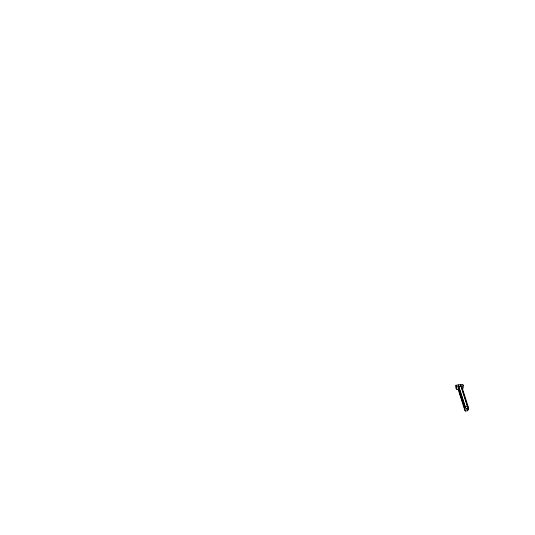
<?xml version="1.0" encoding="UTF-8"?>
<svg xmlns="http://www.w3.org/2000/svg" width="535" height="535" viewBox="0 0 535 535"><rect width="100%" height="100%" fill="white"/><g stroke="black" fill="none" stroke-linecap="round" stroke-linejoin="round"><path stroke-width="0.8" d="M455.934 385.287L456.275 389.092L458.248 389.627L464.821 410.245L465.396 410.164L465.39 411.054L467.697 410.746L467.71 409.857L468.285 409.783L468.312 407.122L461.738 386.504L463.23 385.508L462.862 384.364L455.934 385.287L456.275 389.092M458.248 389.627L458.274 386.965L456.301 386.43M460.936 397.097L458.863 389.768L463.083 403.818M461.725 387.835L461.738 386.504M463.23 385.508L463.203 388.169L462.207 388.831M464.821 410.245L464.848 407.583L458.274 386.965M465.423 407.51L458.241 384.979L465.423 407.51L464.848 407.583M468.312 407.122L467.737 407.202L460.555 384.672L461.043 386.196M466.052 408.606L466.065 408.974M467.075 408.573L466.186 408.974M467.055 408.68L466.687 409.014M466.065 408.526L466.861 408.258M458.983 386.384L461.29 386.076M465.437 406.62L467.744 406.312M461.531 387.741L467.737 407.202M467.777 408.198L468.285 409.783M467.443 409.944L467.697 410.746M462.915 402.387L463.658 404.721M463.892 406.353L464.54 408.406L464.48 407.703M465.136 410.251L465.39 411.054"/></g></svg>
